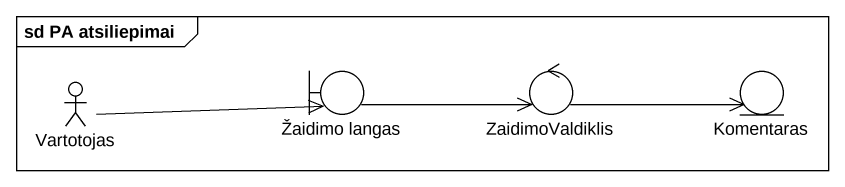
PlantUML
@startuml
mainframe sd PA atsiliepimai
boundary "Žaidimo langas" as Žaidimo_langas
control ZaidimoValdiklis
entity Komentaras
actor Vartotojas
Žaidimo_langas -right-> ZaidimoValdiklis
ZaidimoValdiklis -right-> Komentaras
Vartotojas -right-> Žaidimo_langas
@enduml
